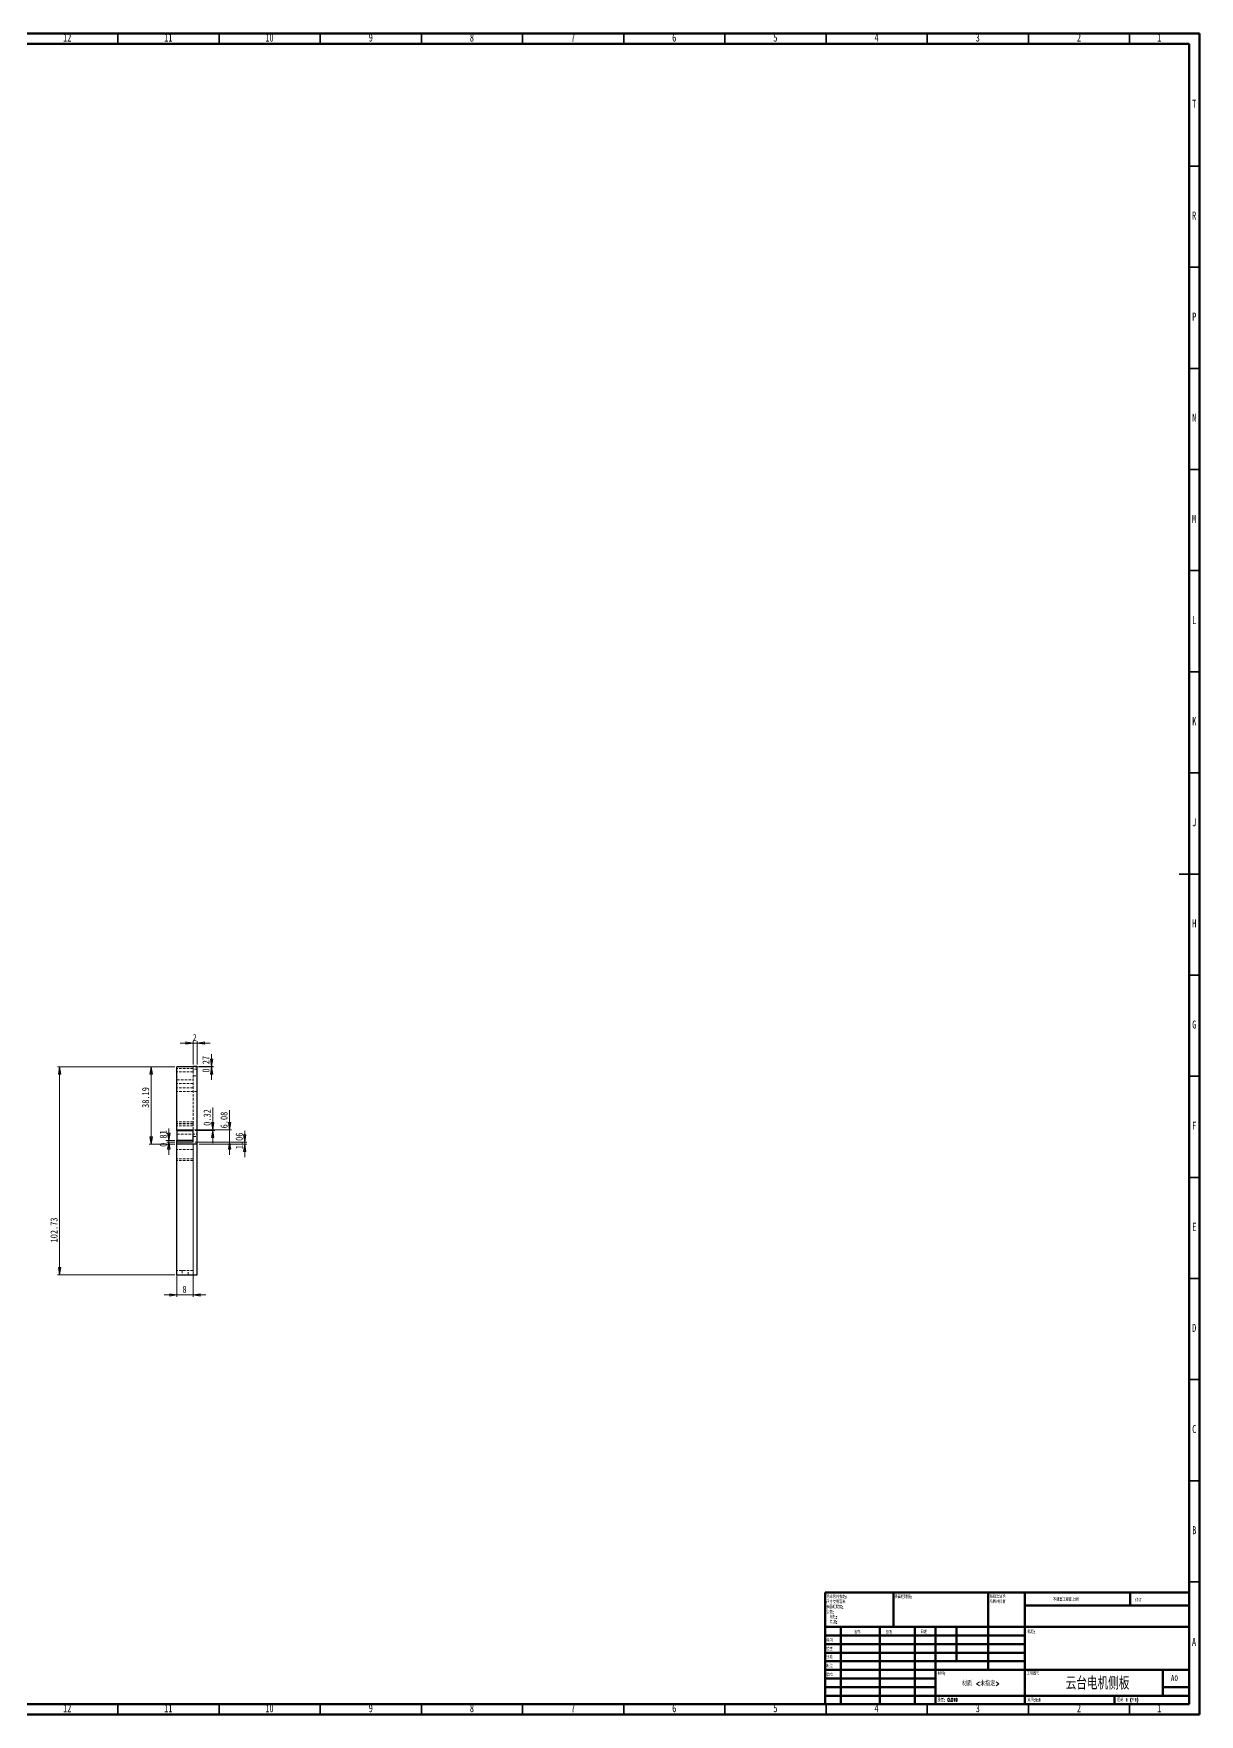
# Model space of a CAD drawing. Header units: millimetres. Extents: x 15 to 1184, y 5 to 836.
# Drawn here: x 608 to 1184, y 5 to 836 of the extents above; entities that cross this region are included whole.
import ezdxf

# ---------------------------------------------------------------- set-up
doc = ezdxf.new("R2010")
doc.units = ezdxf.units.MM
doc.linetypes.add('HIDDEN', pattern=[1.905, 1.27, -0.635])
doc.styles.add('SLDTEXTSTYLE0', font='TXT', dxfattribs={"width": 0.75, "bigfont": 'bigfont'})
doc.styles.add('SLDTEXTSTYLE1', font='TXT', dxfattribs={"width": 0.694444, "bigfont": 'bigfont'})
doc.styles.add('SLDTEXTSTYLE2', font='TXT', dxfattribs={"width": 0.75})
doc.dimstyles.new('SLDDIMSTYLE5', dxfattribs={"dimtxt": 3.5, "dimasz": 3.556, "dimexe": 0, "dimexo": 0.0625, "dimgap": 0.875, "dimtad": 1, "dimrnd": 1e-09, "dimzin": 12, "dimdsep": 46, "dimtxsty": 'SLDTEXTSTYLE2', "dimblk1": 'CLOSED', "dimblk2": 'CLOSED', "dimsah": 1, "dimcen": 0.09, "dimadec": 0, "dimazin": 3, "dimtfac": 1, "dimtmove": 0, "dimatfit": 0, "dimldrblk": 'CLOSED', "dimfxl": 1, "dimfrac": 2, "dimtolj": 1, "dimtzin": 12, "dimarcsym": 0})
doc.dimstyles.new('SLDDIMSTYLE6', dxfattribs={"dimtxt": 3.5, "dimasz": 3.556, "dimexe": 0, "dimexo": 0.0625, "dimgap": 0.875, "dimtad": 1, "dimrnd": 1e-09, "dimzin": 12, "dimdsep": 46, "dimtxsty": 'SLDTEXTSTYLE2', "dimblk1": 'CLOSED', "dimblk2": 'CLOSED', "dimsah": 1, "dimcen": 0.09, "dimadec": 0, "dimazin": 3, "dimtfac": 1, "dimtofl": 0, "dimtmove": 0, "dimatfit": 3, "dimldrblk": 'CLOSED', "dimfxl": 1, "dimfrac": 2, "dimtolj": 1, "dimtzin": 12, "dimarcsym": 0})
doc.dimstyles.new('SLDDIMSTYLE7', dxfattribs={"dimtxt": 3.5, "dimasz": 3.556, "dimexe": 0, "dimexo": 0.0625, "dimgap": 0.875, "dimtad": 1, "dimrnd": 1e-09, "dimdsep": 46, "dimtxsty": 'SLDTEXTSTYLE2', "dimblk1": 'CLOSED', "dimblk2": 'CLOSED', "dimsah": 1, "dimcen": 0.09, "dimadec": 0, "dimazin": 2, "dimtfac": 1, "dimtmove": 0, "dimatfit": 0, "dimldrblk": 'CLOSED', "dimfxl": 1, "dimfrac": 2, "dimtolj": 1, "dimtzin": 12, "dimarcsym": 0})

# ---------------------------------------------------------------- blocks, each defined once
blk = doc.blocks.new('SW_NOTE_0')
at = {"color": 0, "linetype": 'Continuous', "lineweight": 0, "char_height": 1.5, "attachment_point": 1, "style": 'SLDTEXTSTYLE0'}
for s, insert in [('\\M+18F9C\\M+194F1另\\M+18A4F\\M+18E77\\M+192E8:', (0, 1.93)), ('\\M+1955C\\M+196CA\\M+19165糙\\M+19378:', (0, -3.07)), ('\\M+18EDA\\M+190A1\\M+18E67\\M+19770\\M+19F7C\\M+195C4', (0, -0.57)), ('\\M+18CF6\\M+18DB7:', (0, -5.57)), ('线\\M+190AB:', (1.69, -8.07)), ('\\M+18A70\\M+19378:', (1.69, -10.57))]:
    blk.add_mtext(s, dxfattribs=dict(at, insert=insert))
blk = doc.blocks.new('SW_NOTE_1')
at = {"color": 0, "linetype": 'Continuous', "lineweight": 0, "char_height": 1.5, "attachment_point": 1, "style": 'SLDTEXTSTYLE0'}
for s, insert in [('\\M+18FAB锐边\\M+190B4\\M+18F9C', (0, 1.93)), ('\\M+196D1\\M+18E68\\M+19BF3\\M+190DC\\M+19266', (0, -0.57))]:
    blk.add_mtext(s, dxfattribs=dict(at, insert=insert))
blk = doc.blocks.new('_Closed')
at = {"color": 0, "linetype": 'ByBlock', "lineweight": -2}
for p, q in [((-1, 0.166667), (0, 0)), ((-1, 0.166667), (-1, -0.166667)), ((0, 0), (-1, -0.166667)), ((0, 0), (-1, 0))]:
    blk.add_line(p, q, dxfattribs=at)
blk = doc.blocks.new('_D_24')
at = {"color": 7, "linetype": 'Continuous', "lineweight": 18}
for p, q in [((686.67, 336.89), (680.33, 336.89)), ((686.67, 326.39), (686.67, 337.89)), ((688.67, 336.89), (686.67, 336.89)), ((688.67, 326.39), (688.67, 337.89)), ((688.67, 336.89), (695.02, 336.89))]:
    blk.add_line(p, q, dxfattribs=at)
at = {"color": 7, "linetype": 'Continuous', "lineweight": 18, "xscale": 3.556, "yscale": 3.556}
blk.add_blockref('_Closed', (686.67, 336.89), dxfattribs=at)
at = {"color": 7, "linetype": 'Continuous', "lineweight": 18, "xscale": 3.556, "yscale": 3.556, "rotation": 180}
blk.add_blockref('_Closed', (688.67, 336.89), dxfattribs=at)
at = {"color": 7, "linetype": 'Continuous', "lineweight": 18, "insert": (686.4, 341.4), "char_height": 3.5, "attachment_point": 1, "style": 'SLDTEXTSTYLE2'}
blk.add_mtext('2', dxfattribs=at)
blk = doc.blocks.new('_D_25')
at = {"color": 7, "linetype": 'Continuous', "lineweight": 18}
for p, q in [((687.67, 325.12), (696.77, 325.12)), ((689.67, 325.39), (696.77, 325.39)), ((695.77, 325.39), (695.77, 331.39)), ((695.77, 325.39), (695.77, 325.12)), ((695.77, 325.12), (695.77, 318.77))]:
    blk.add_line(p, q, dxfattribs=at)
at = {"color": 7, "linetype": 'Continuous', "lineweight": 18, "xscale": 3.556, "yscale": 3.556}
for p, rotation in [((695.77, 325.39), 270), ((695.77, 325.12), 90)]:
    blk.add_blockref('_Closed', p, dxfattribs=dict(at, rotation=rotation))
at = {"color": 7, "linetype": 'Continuous', "lineweight": 18, "insert": (691.25, 322.34), "char_height": 3.5, "attachment_point": 1, "rotation": 90, "style": 'SLDTEXTSTYLE2'}
blk.add_mtext('0.27', dxfattribs=at)
blk = doc.blocks.new('_D_26')
at = {"color": 7, "linetype": 'Continuous', "lineweight": 18}
for p, q in [((677.67, 325.12), (619.67, 325.12)), ((620.67, 325.12), (620.67, 222.39)), ((677.67, 222.39), (619.67, 222.39))]:
    blk.add_line(p, q, dxfattribs=at)
at = {"color": 7, "linetype": 'Continuous', "lineweight": 18, "xscale": 3.556, "yscale": 3.556}
for p, rotation in [((620.67, 325.12), 90), ((620.67, 222.39), 270)]:
    blk.add_blockref('_Closed', p, dxfattribs=dict(at, rotation=rotation))
at = {"color": 7, "linetype": 'Continuous', "lineweight": 18, "insert": (616.16, 238.33), "char_height": 3.5, "attachment_point": 1, "rotation": 90, "style": 'SLDTEXTSTYLE2'}
blk.add_mtext('102.73', dxfattribs=at)
blk = doc.blocks.new('_D_27')
at = {"color": 7, "linetype": 'Continuous', "lineweight": 18}
for p, q in [((677.67, 325.12), (664.93, 325.12)), ((665.93, 286.93), (665.93, 325.12)), ((677.67, 286.93), (664.93, 286.93))]:
    blk.add_line(p, q, dxfattribs=at)
at = {"color": 7, "linetype": 'Continuous', "lineweight": 18, "xscale": 3.556, "yscale": 3.556}
for p, rotation in [((665.93, 325.12), 90), ((665.93, 286.93), 270)]:
    blk.add_blockref('_Closed', p, dxfattribs=dict(at, rotation=rotation))
at = {"color": 7, "linetype": 'Continuous', "lineweight": 18, "insert": (661.41, 304.86), "char_height": 3.5, "attachment_point": 1, "rotation": 90, "style": 'SLDTEXTSTYLE2'}
blk.add_mtext('38.19', dxfattribs=at)
blk = doc.blocks.new('_D_28')
at = {"color": 7, "linetype": 'Continuous', "lineweight": 18}
for p, q in [((678.67, 285.93), (678.67, 211.39)), ((686.67, 286.98), (686.67, 211.39)), ((678.67, 212.39), (672.33, 212.39)), ((686.67, 212.39), (678.67, 212.39)), ((686.67, 212.39), (693.02, 212.39))]:
    blk.add_line(p, q, dxfattribs=at)
at = {"color": 7, "linetype": 'Continuous', "lineweight": 18, "xscale": 3.556, "yscale": 3.556}
blk.add_blockref('_Closed', (678.67, 212.39), dxfattribs=at)
at = {"color": 7, "linetype": 'Continuous', "lineweight": 18, "xscale": 3.556, "yscale": 3.556, "rotation": 180}
blk.add_blockref('_Closed', (686.67, 212.39), dxfattribs=at)
at = {"color": 7, "linetype": 'Continuous', "lineweight": 18, "insert": (681.38, 216.9), "char_height": 3.5, "attachment_point": 1, "style": 'SLDTEXTSTYLE2'}
blk.add_mtext('8', dxfattribs=at)
blk = doc.blocks.new('_D_29')
at = {"color": 7, "linetype": 'Continuous', "lineweight": 18}
for p, q in [((712.19, 287.98), (712.19, 293.51)), ((687.67, 287.98), (713.19, 287.98)), ((689.67, 286.93), (713.19, 286.93)), ((712.19, 287.98), (712.19, 286.93)), ((712.19, 286.93), (712.19, 280.58))]:
    blk.add_line(p, q, dxfattribs=at)
at = {"color": 7, "linetype": 'Continuous', "lineweight": 18, "xscale": 3.556, "yscale": 3.556}
for p, rotation in [((712.19, 287.98), 270), ((712.19, 286.93), 90)]:
    blk.add_blockref('_Closed', p, dxfattribs=dict(at, rotation=rotation))
at = {"color": 7, "linetype": 'Continuous', "lineweight": 18, "insert": (707.68, 284.45), "char_height": 3.5, "attachment_point": 1, "rotation": 90, "style": 'SLDTEXTSTYLE2'}
blk.add_mtext('1.06', dxfattribs=at)
blk = doc.blocks.new('_D_30')
at = {"color": 7, "linetype": 'Continuous', "lineweight": 18}
for p, q in [((674.66, 288.8), (674.66, 294.65)), ((677.67, 288.8), (673.66, 288.8)), ((677.67, 287.98), (673.66, 287.98)), ((674.66, 288.8), (674.66, 287.98)), ((674.66, 287.98), (674.66, 281.63))]:
    blk.add_line(p, q, dxfattribs=at)
at = {"color": 7, "linetype": 'Continuous', "lineweight": 18, "xscale": 3.556, "yscale": 3.556}
for p, rotation in [((674.66, 288.8), 270), ((674.66, 287.98), 90)]:
    blk.add_blockref('_Closed', p, dxfattribs=dict(at, rotation=rotation))
at = {"color": 7, "linetype": 'Continuous', "lineweight": 18, "insert": (670.14, 285.6), "char_height": 3.5, "attachment_point": 1, "rotation": 90, "style": 'SLDTEXTSTYLE2'}
blk.add_mtext('0.81', dxfattribs=at)
blk = doc.blocks.new('_D_31')
at = {"color": 7, "linetype": 'Continuous', "lineweight": 18}
for p, q in [((696.35, 294.07), (696.35, 305.07)), ((687.67, 294.07), (697.35, 294.07)), ((687.67, 293.75), (697.35, 293.75)), ((696.35, 293.75), (696.35, 294.07)), ((696.35, 293.75), (696.35, 287.4))]:
    blk.add_line(p, q, dxfattribs=at)
at = {"color": 7, "linetype": 'Continuous', "lineweight": 18, "xscale": 3.556, "yscale": 3.556}
for p, rotation in [((696.35, 294.07), 270), ((696.35, 293.75), 90)]:
    blk.add_blockref('_Closed', p, dxfattribs=dict(at, rotation=rotation))
at = {"color": 7, "linetype": 'Continuous', "lineweight": 18, "insert": (691.83, 296.02), "char_height": 3.5, "attachment_point": 1, "rotation": 90, "style": 'SLDTEXTSTYLE2'}
blk.add_mtext('0.32', dxfattribs=at)
blk = doc.blocks.new('_D_32')
at = {"color": 7, "linetype": 'Continuous', "lineweight": 18}
for p, q in [((704.67, 294.07), (704.67, 303.81)), ((687.67, 294.07), (705.67, 294.07)), ((704.67, 287.98), (704.67, 294.07)), ((687.67, 287.98), (705.67, 287.98)), ((704.67, 287.98), (704.67, 281.63))]:
    blk.add_line(p, q, dxfattribs=at)
at = {"color": 7, "linetype": 'Continuous', "lineweight": 18, "xscale": 3.556, "yscale": 3.556}
for p, rotation in [((704.67, 294.07), 270), ((704.67, 287.98), 90)]:
    blk.add_blockref('_Closed', p, dxfattribs=dict(at, rotation=rotation))
at = {"color": 7, "linetype": 'Continuous', "lineweight": 18, "insert": (700.16, 294.76), "char_height": 3.5, "attachment_point": 1, "rotation": 90, "style": 'SLDTEXTSTYLE2'}
blk.add_mtext('6.08', dxfattribs=at)

msp = doc.modelspace()

# ---------------------------------------------------------------- linework, layer by layer
at = {"color": 7, "linetype": 'Continuous', "lineweight": 70}
for p, q in [((15, 836), (1184, 836)), ((1184, 836), (1184, 5)), ((20, 831), (1179, 831)), ((1179, 831), (1179, 10)), ((1179, 10), (20, 10)), ((1184, 5), (15, 5))]:
    msp.add_line(p, q, dxfattribs=at)
at = {"color": 7, "linetype": 'Continuous', "lineweight": 35}
for p, q in [((649.5, 831), (649.5, 836)), ((699.5, 831), (699.5, 836)), ((749.5, 831), (749.5, 836)), ((799.5, 831), (799.5, 836)), ((849.5, 831), (849.5, 836)), ((899.5, 831), (899.5, 836)), ((949.5, 831), (949.5, 836)), ((999.5, 831), (999.5, 836)), ((1049.5, 831), (1049.5, 836)), ((1099.5, 831), (1099.5, 836)), ((1149.5, 831), (1149.5, 836)), ((1179, 770.5), (1184, 770.5)), ((1179, 720.5), (1184, 720.5)), ((1179, 670.5), (1184, 670.5)), ((1179, 620.5), (1184, 620.5)), ((1179, 570.5), (1184, 570.5)), ((1179, 520.5), (1184, 520.5)), ((1179, 470.5), (1184, 470.5)), ((1184.001, 420.5), (1173.999, 420.5)), ((1179, 420.5), (1184, 420.5)), ((1179, 370.5), (1184, 370.5)), ((1179, 320.5), (1184, 320.5)), ((1179, 270.5), (1184, 270.5)), ((1179, 220.5), (1184, 220.5)), ((1179, 170.5), (1184, 170.5)), ((1179, 120.5), (1184, 120.5)), ((1179, 70.5), (1184, 70.5)), ((649.5, 10), (649.5, 5)), ((699.5, 10), (699.5, 5)), ((749.5, 10), (749.5, 5)), ((799.5, 10), (799.5, 5)), ((849.5, 10), (849.5, 5)), ((899.5, 10), (899.5, 5)), ((949.5, 10), (949.5, 5)), ((999.5, 10), (999.5, 5)), ((1049.5, 10), (1049.5, 5)), ((1099.5, 10), (1099.5, 5)), ((1149.5, 10), (1149.5, 5))]:
    msp.add_line(p, q, dxfattribs=at)
at = {"color": 7, "linetype": 'Continuous', "lineweight": 25}
for p, q in [((686.675, 325.126), (678.675, 325.126)), ((678.675, 325.12), (678.675, 325.126)), ((686.675, 325.12), (678.675, 325.12)), ((678.675, 294.067), (678.675, 325.12)), ((688.675, 325.39), (686.675, 325.39)), ((686.675, 325.12), (686.675, 325.39)), ((688.675, 286.926), (688.675, 325.39)), ((678.675, 294.067), (686.675, 294.067)), ((678.675, 293.748), (678.675, 294.067)), ((678.675, 293.748), (686.675, 293.748)), ((678.675, 293.748), (678.675, 288.795)), ((686.675, 287.983), (686.675, 294.067)), ((686.675, 288.796), (678.675, 288.796)), ((678.675, 287.983), (678.675, 288.796)), ((686.675, 287.983), (678.675, 287.983)), ((678.675, 286.926), (678.675, 287.983)), ((678.675, 222.39), (678.675, 286.926)), ((688.675, 286.926), (678.675, 286.926)), ((688.675, 222.39), (688.675, 286.926)), ((678.675, 222.39), (688.675, 222.39))]:
    msp.add_line(p, q, dxfattribs=at)
at = {"color": 7, "linetype": 'HIDDEN', "lineweight": 18}
for p, q in [((678.675, 325.12), (686.675, 325.12)), ((686.675, 324.353), (678.675, 324.353)), ((686.675, 324.353), (686.675, 325.12)), ((686.675, 322.631), (686.675, 324.353)), ((686.675, 322.631), (678.675, 322.631)), ((678.675, 318.79), (686.675, 318.79)), ((686.675, 316.88), (678.675, 316.88)), ((688.675, 323.99), (686.675, 323.99)), ((686.675, 297.115), (686.675, 322.631)), ((686.675, 320.79), (688.675, 320.79)), ((686.675, 314.85), (678.675, 314.85)), ((688.675, 312.89), (678.675, 312.89)), ((686.675, 297.99), (678.675, 297.99)), ((686.675, 297.115), (678.675, 297.115)), ((686.675, 297.026), (678.675, 297.026)), ((686.675, 296.011), (678.675, 296.011)), ((686.675, 295.99), (678.675, 295.99)), ((686.675, 294.067), (678.675, 294.067)), ((686.675, 294.022), (678.675, 294.022)), ((678.675, 291.89), (688.675, 291.89)), ((686.675, 297.115), (686.675, 296.011)), ((686.675, 294.067), (686.675, 295.99)), ((688.675, 293.99), (686.675, 293.99)), ((678.675, 288.795), (686.675, 288.795)), ((678.675, 288.79), (686.675, 288.79)), ((678.675, 287.983), (686.675, 287.983)), ((686.675, 284.252), (678.675, 284.252)), ((686.675, 290.79), (688.675, 290.79)), ((686.675, 279.653), (686.675, 284.252)), ((686.675, 279.653), (678.675, 279.653)), ((686.675, 278.918), (678.675, 278.918)), ((686.675, 224.39), (686.675, 279.653)), ((686.675, 224.39), (678.675, 224.39)), ((681.175, 224.39), (681.175, 222.39)), ((684.175, 222.39), (684.175, 224.39))]:
    msp.add_line(p, q, dxfattribs=at)
at = {"color": 7, "linetype": 'Continuous', "lineweight": 50}
for p, q in [((999, 65.25), (1179, 65.25)), ((999, 65.25), (999, 10)), ((1032.8, 48.25), (1032.8, 65.25)), ((1079.6, 65.25), (1079.6, 27)), ((1097.8, 65.25), (1097.8, 10)), ((1179, 58.875), (1097.8, 58.875)), ((1149.8, 58.875), (1149.8, 65.25)), ((1179, 48.25), (999, 48.25)), ((1097.8, 44), (999, 44)), ((1006.8, 48.25), (1006.8, 10)), ((1025.991, 48.25), (1025.991, 10)), ((1043.399, 48.25), (1043.399, 10)), ((1053.6, 10), (1053.6, 48.25)), ((1064, 31.25), (1064, 48.25)), ((1097.8, 39.75), (999, 39.75)), ((1097.8, 35.5), (999, 35.5)), ((1097.8, 31.25), (999, 31.25)), ((1053.6, 27), (999, 27)), ((1053.6, 27), (1179, 27)), ((1166, 14.25), (1166, 27)), ((1053.6, 22.75), (999, 22.75)), ((1053.6, 18.5), (999, 18.5)), ((1179, 18.5), (1166, 18.5)), ((999, 14.25), (1179, 14.25)), ((1142, 10), (1142, 14.25))]:
    msp.add_line(p, q, dxfattribs=at)

# ---------------------------------------------------------------- block references
at = {"color": 7, "linetype": 'Continuous', "lineweight": 0}
for name, p in [('SW_NOTE_0', (999.594, 61.987)), ('SW_NOTE_1', (1080.309, 62.069))]:
    msp.add_blockref(name, p, dxfattribs=at)

# ---------------------------------------------------------------- texts
for s, insert, char_height, attachment_point, style in [('12', (624.42, 836.06), 3.9688, 2, 'SLDTEXTSTYLE2'), ('11', (674.42, 836.06), 3.9688, 2, 'SLDTEXTSTYLE2'), ('10', (724.42, 836.06), 3.9688, 2, 'SLDTEXTSTYLE2'), ('9', (774.46, 836.06), 3.969, 2, 'SLDTEXTSTYLE2'), ('8', (824.46, 836.06), 3.969, 2, 'SLDTEXTSTYLE2'), ('7', (874.46, 836.06), 3.969, 2, 'SLDTEXTSTYLE2'), ('6', (924.46, 836.06), 3.969, 2, 'SLDTEXTSTYLE2'), ('5', (974.46, 836.06), 3.969, 2, 'SLDTEXTSTYLE2'), ('4', (1024.46, 836.06), 3.969, 2, 'SLDTEXTSTYLE2'), ('3', (1074.46, 836.06), 3.969, 2, 'SLDTEXTSTYLE2'), ('2', (1124.46, 836.06), 3.969, 2, 'SLDTEXTSTYLE2'), ('1', (1164.21, 836.06), 3.969, 2, 'SLDTEXTSTYLE2'), ('T', (1181.488, 803.31), 3.969, 2, 'SLDTEXTSTYLE2'), ('R', (1181.444, 748.06), 3.969, 2, 'SLDTEXTSTYLE2'), ('P', (1181.485, 698.06), 3.969, 2, 'SLDTEXTSTYLE2'), ('N', (1181.464, 648.06), 3.969, 2, 'SLDTEXTSTYLE2'), ('M', (1181.362, 598.06), 3.969, 2, 'SLDTEXTSTYLE2'), ('L', (1181.455, 548.06), 3.969, 2, 'SLDTEXTSTYLE2'), ('K', (1181.489, 498.06), 3.969, 2, 'SLDTEXTSTYLE2'), ('J', (1181.465, 448.06), 3.969, 2, 'SLDTEXTSTYLE2'), ('H', (1181.49, 398.06), 3.969, 2, 'SLDTEXTSTYLE2'), ('G', (1181.487, 348.06), 3.969, 2, 'SLDTEXTSTYLE2'), ('F', (1181.458, 298.06), 3.969, 2, 'SLDTEXTSTYLE2'), ('E', (1181.508, 248.06), 3.969, 2, 'SLDTEXTSTYLE2'), ('D', (1181.453, 198.06), 3.969, 2, 'SLDTEXTSTYLE2'), ('C', (1181.459, 148.06), 3.969, 2, 'SLDTEXTSTYLE2'), ('B', (1181.471, 98.06), 3.969, 2, 'SLDTEXTSTYLE2'), ('\\M+1955C\\M+196CA\\M+19165糙\\M+19378:', (1033.371, 63.919), 1.5, 1, 'SLDTEXTSTYLE0'), ('\\M+19573调\\M+190AE\\M+18D48\\M+192F6图\\M+194E4\\M+197E1', (1111.615, 62.533), 1.5, 1, 'SLDTEXTSTYLE0'), ('\\M+18F43订', (1152.328, 62.335), 1.5, 1, 'SLDTEXTSTYLE0'), ('绘\\M+190A7', (999.685, 42.43), 1.5, 1, 'SLDTEXTSTYLE0'), ('\\M+196BC\\M+18FCC', (1013.322, 46.501), 1.5, 1, 'SLDTEXTSTYLE0'), ('签\\M+196BC', (1029.034, 46.562), 1.5, 1, 'SLDTEXTSTYLE0'), ('\\M+193FA\\M+18AFA', (1046.215, 46.576), 1.5, 1, 'SLDTEXTSTYLE0'), ('标题:', (1098.956, 46.576), 1.5, 1, 'SLDTEXTSTYLE0'), ('A', (1181.34, 42.81), 3.969, 2, 'SLDTEXTSTYLE2'), ('\\M+194E1\\M+18F79', (999.622, 34.177), 1.5, 1, 'SLDTEXTSTYLE0'), ('检查', (999.624, 38.154), 1.5, 1, 'SLDTEXTSTYLE0'), ('验检', (999.677, 25.35), 1.5, 1, 'SLDTEXTSTYLE0'), ('\\M+190A7\\M+191A2', (999.682, 29.734), 1.5, 1, 'SLDTEXTSTYLE0'), ('\\M+18DDE\\M+197BF:', (1054.646, 25.986), 1.5, 1, 'SLDTEXTSTYLE0'), ('\\M+18D48\\M+192F6图\\M+18D86', (1098.629, 25.986), 1.5, 1, 'SLDTEXTSTYLE0'), ('\\M+18DDE质 <\\M+196A2\\M+18E77\\M+192E8>', (1075.966, 21.486), 2.38125, 2, 'SLDTEXTSTYLE0'), ('\\M+1895D\\M+191E4电\\M+18AF7侧\\M+194C2', (1133.664, 23.607), 6.35, 2, 'SLDTEXTSTYLE0'), ('A0', (1169.871, 24.406), 2.9104, 1, 'SLDTEXTSTYLE2'), ('12', (624.42, 10.06), 3.9688, 2, 'SLDTEXTSTYLE2'), ('11', (674.42, 10.06), 3.9688, 2, 'SLDTEXTSTYLE2'), ('10', (724.42, 10.06), 3.9688, 2, 'SLDTEXTSTYLE2'), ('9', (774.46, 10.06), 3.969, 2, 'SLDTEXTSTYLE2'), ('8', (824.46, 10.06), 3.969, 2, 'SLDTEXTSTYLE2'), ('7', (874.46, 10.06), 3.969, 2, 'SLDTEXTSTYLE2'), ('6', (924.46, 10.06), 3.969, 2, 'SLDTEXTSTYLE2'), ('5', (974.46, 10.06), 3.969, 2, 'SLDTEXTSTYLE2'), ('4', (1024.46, 10.06), 3.969, 2, 'SLDTEXTSTYLE2'), ('\\M+18F64\\M+197CA: 0.019', (1054.618, 12.949), 1.4986, 1, 'SLDTEXTSTYLE0'), ('3', (1074.46, 10.06), 3.969, 2, 'SLDTEXTSTYLE2'), ('\\M+194E4\\M+197E1:1:1', (1099.074, 12.9), 1.5, 1, 'SLDTEXTSTYLE0'), ('2', (1124.46, 10.06), 3.969, 2, 'SLDTEXTSTYLE2'), ('图纸 1 (\\M+18BA41)', (1143.478, 12.9), 1.5, 1, 'SLDTEXTSTYLE1'), ('1', (1164.21, 10.06), 3.969, 2, 'SLDTEXTSTYLE2')]:
    msp.add_mtext(s, dxfattribs=dict(at, insert=insert, char_height=char_height, attachment_point=attachment_point, style=style))

# ---------------------------------------------------------------- dimensions: what is measured, and where the dimension line sits
at = {"color": 7, "linetype": 'Continuous', "lineweight": 18}
for base, p1, p2, picture, middle in [((686.675, 336.889), (688.675, 325.39), (686.675, 325.39), '_D_24', (687.694, 336.889)), ((678.675, 212.39), (686.675, 287.983), (678.675, 286.926), '_D_28', (682.675, 212.39))]:
    dim = msp.add_linear_dim(base=base, p1=p1, p2=p2, dimstyle='SLDDIMSTYLE5', dxfattribs=at)
    dim.commit()
    dim.dimension.update_dxf_attribs({"geometry": picture, "text_midpoint": middle, "dimtype": 160})
for base, p1, p2, dimstyle, picture, middle in [((620.675, 222.39), (678.675, 325.12), (678.675, 222.39), 'SLDDIMSTYLE6', '_D_26', (620.675, 245.443)), ((665.926, 325.12), (678.675, 286.926), (678.675, 325.12), 'SLDDIMSTYLE6', '_D_27', (665.926, 310.676)), ((695.766, 325.12), (688.675, 325.39), (686.675, 325.12), 'SLDDIMSTYLE7', '_D_25', (695.766, 326.862)), ((696.345, 294.067), (686.675, 293.748), (686.675, 294.067), 'SLDDIMSTYLE7', '_D_31', (696.345, 300.547)), ((704.675, 294.067), (686.675, 287.983), (686.675, 294.067), 'SLDDIMSTYLE5', '_D_32', (704.675, 299.282)), ((674.656, 287.983), (678.675, 288.796), (678.675, 287.983), 'SLDDIMSTYLE7', '_D_30', (674.656, 290.124)), ((712.19, 286.926), (686.675, 287.983), (688.675, 286.926), 'SLDDIMSTYLE5', '_D_29', (712.19, 288.98))]:
    dim = msp.add_linear_dim(base=base, p1=p1, p2=p2, angle=90, dimstyle=dimstyle, dxfattribs=at)
    dim.commit()
    dim.dimension.update_dxf_attribs({"geometry": picture, "text_midpoint": middle, "dimtype": 160})

doc.saveas('drawing.dxf')
